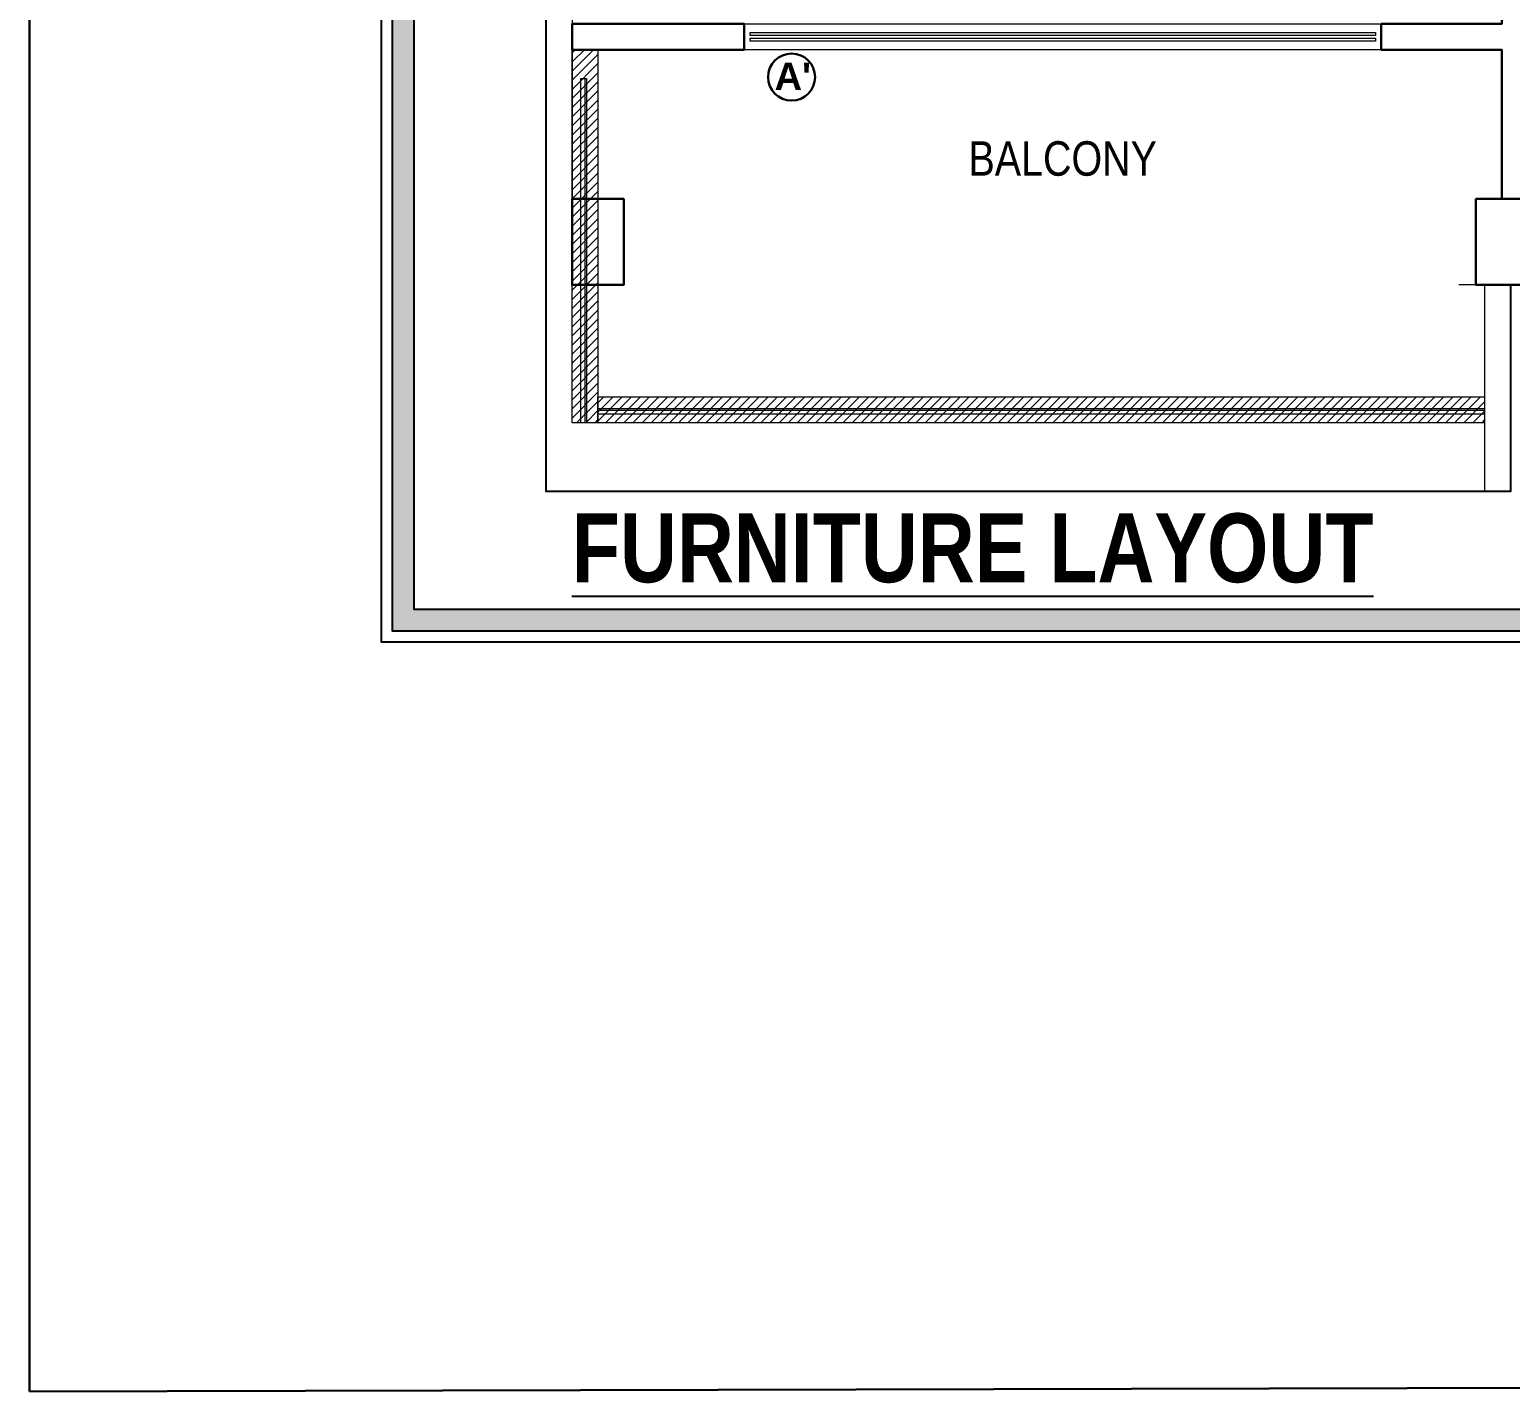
# Model space of a CAD drawing. Header units: millimetres. Extents: x 56222 to 3066687, y -650199 to -121287.
# Drawn here: x 127491.6 to 127749.6, y -185618 to -185380.7 of the extents above; entities that cross this region are included whole.
import ezdxf

# ---------------------------------------------------------------- set-up
doc = ezdxf.new("R2010")
doc.units = ezdxf.units.MM
doc.header["$MEASUREMENT"] = 0
doc.linetypes.add('ACAD_ISO02W100', pattern=[15, 12, -3])
for name, color, linetype, lineweight in [('COLUMN', 1, 'Continuous', 30), ('FIRST FLOOR', 7, 'Continuous', 9), ('FIRST FLOOR ( TEXT )', 7, 'Continuous', 9), ('FIRST FLOOR_( D - W & RAILING )', 251, 'Continuous', 9), ('FIRST FLOOR_( PLine )_', 251, 'Continuous', 30), ('FURNITURE-1', 252, 'Continuous', 13), ('Labelling', 1, 'Continuous', 25), ('NAME PLATE', 7, 'Continuous', 25), ('Text', 7, 'Continuous', 15), ('TILE', 14, 'Continuous', 9)]:
    doc.layers.add(name, color=color, linetype=linetype, lineweight=lineweight)
doc.layers.add('XX~SLAB ( PLINE )', color=251, linetype='Continuous', plot=False)
doc.styles.add('KATHA', font='swissc.ttf')
doc.styles.get("Standard").update_dxf_attribs({"font": 'arial.ttf', "height": 6})
doc.styles.add('style4', font='ARIALN.TTF')

# ---------------------------------------------------------------- blocks, each defined once
blk = doc.blocks.new('LAYOUT FILE')
at = {"layer": 'NAME PLATE', "true_color": 0xd39e00}
h = blk.add_hatch(color=42, dxfattribs=at)
h.paths.add_polyline_path([(3346889.83, -513806.18), (3346889.83, -514260.7), (3347535.56, -514260.7), (3347535.56, -513806.18)])
h.paths.add_polyline_path([(3346894.36, -513810.71), (3347531.03, -513810.71), (3347531.03, -514256.17), (3346894.36, -514256.17)], flags=16)
at = {"layer": 'NAME PLATE', "color": 42, "true_color": 0xd39e00}
for points in [[(3346887.56, -513803.91), (3347537.83, -513803.91), (3347537.83, -514262.96), (3346887.56, -514262.96)], [(3346889.83, -513806.18), (3347535.56, -513806.18), (3347535.56, -514260.7), (3346889.83, -514260.7)], [(3346894.36, -513810.71), (3347531.03, -513810.71), (3347531.03, -514256.17), (3346894.36, -514256.17)]]:
    blk.add_lwpolyline(points, close=True, dxfattribs=at)

msp = doc.modelspace()

# ---------------------------------------------------------------- hatches: boundary and pattern name
at = {"layer": 'FIRST FLOOR', "transparency": 33554687}
h = msp.add_hatch(dxfattribs=at)
h.set_pattern_fill('ANSI31', color=251, scale=9, style=0)
h.set_pattern_definition([(45, (127586.1244, -185410.2012), (-0.795495, 0.795495), [])])
h.paths.add_polyline_path([(127590.62, -185449.2), (127586.12, -185449.2), (127586.12, -185384.2), (127590.62, -185384.2)])
h = msp.add_hatch(dxfattribs=at)
h.set_pattern_fill('ANSI31', color=251, scale=9, style=0)
h.set_pattern_definition([(45, (127595.1244, -185449.2012), (-0.795495, 0.795495), [])])
h.paths.add_polyline_path([(127590.62, -185444.7), (127745.12, -185444.7), (127745.12, -185449.2), (127590.62, -185449.2)])

# ---------------------------------------------------------------- linework, layer by layer
at = {"layer": 'COLUMN', "transparency": 33554687}
for points in [[(127586.12, -185410.2), (127595.12, -185410.2), (127595.12, -185425.2), (127586.12, -185425.2)], [(127743.62, -185410.2), (127752.62, -185410.2), (127752.62, -185425.2), (127743.62, -185425.2)]]:
    msp.add_lwpolyline(points, close=True, dxfattribs=at)
at = {"layer": 'FIRST FLOOR', "transparency": 33554687}
for p, q in [((127586.12, -185114.7), (127586.12, -185425.2)), ((127986.62, -185425.2), (127740.62, -185425.2)), ((127749.62, -185449.2), (127749.62, -185425.2))]:
    msp.add_line(p, q, dxfattribs=at)
at = {"layer": 'FIRST FLOOR', "color": 4}
msp.add_line((127748.12, -185384.2), (127586.12, -185384.2), dxfattribs=at)
at = {"layer": 'FIRST FLOOR', "ltscale": 0.7, "transparency": 33554687}
msp.add_lwpolyline([(127745.12, -185425.2), (127745.12, -185461.2), (127581.62, -185461.2), (127581.62, -185114.7), (127586.12, -185114.7)], dxfattribs=at)
at = {"layer": 'FIRST FLOOR', "transparency": 33554687}
for points in [[(127616.12, -185379.7), (127727.12, -185379.7), (127727.12, -185384.2), (127616.12, -185384.2)], [(127617.12, -185381.2), (127726.12, -185381.2), (127726.12, -185381.7), (127617.12, -185381.7)], [(127617.12, -185382.2), (127726.12, -185382.2), (127726.12, -185382.7), (127617.12, -185382.7)], [(127590.62, -185449.2), (127586.12, -185449.2), (127586.12, -185384.2), (127590.62, -185384.2)], [(127590.62, -185444.7), (127745.12, -185444.7), (127745.12, -185449.2), (127590.62, -185449.2)]]:
    msp.add_lwpolyline(points, close=True, dxfattribs=at)
at = {"layer": 'FIRST FLOOR', "color": 1, "linetype": 'ACAD_ISO02W100', "ltscale": 0.7, "transparency": 33554687}
msp.add_lwpolyline([(127745.12, -185449.2), (127586.12, -185449.2), (127586.12, -185389.2)], dxfattribs=at)
at = {"layer": 'FIRST FLOOR_( D - W & RAILING )', "color": 32, "transparency": 33554687}
for points in [[(127587.62, -185389.2), (127588.62, -185389.2), (127588.62, -185449.2), (127587.62, -185449.2), (127587.62, -185389.2), (127588.32, -185389.2), (127588.32, -185449.2), (127587.62, -185449.2)], [(127590.62, -185447.7), (127590.62, -185446.7), (127745.12, -185446.7), (127745.12, -185447.7), (127590.62, -185447.7), (127590.62, -185447), (127745.12, -185447), (127745.12, -185447.7)]]:
    msp.add_lwpolyline(points, close=True, dxfattribs=at)
at = {"layer": 'FIRST FLOOR_( PLine )_', "transparency": 33554687}
msp.add_lwpolyline([(127748.12, -185336.2), (127748.12, -185379.7), (127727.12, -185379.7), (127727.12, -185384.2), (127748.12, -185384.2), (127748.12, -185410.2)], dxfattribs=at)
msp.add_lwpolyline([(127595.12, -185379.7), (127616.12, -185379.7), (127616.12, -185384.2), (127586.12, -185384.2), (127586.12, -185379.7), (127586.12, -185379.7), (127586.12, -185379.7), (127595.12, -185379.7)], close=True, dxfattribs=at)
at = {"layer": 'FURNITURE-1', "color": 1, "linetype": 'ByBlock', "lineweight": 30}
msp.add_circle((127624.37, -185388.98), 4.1, dxfattribs=at)
at = {"layer": 'TILE', "color": 3, "lineweight": 30}
msp.add_lwpolyline([(127491.58, -185057.82), (130425.3, -185050.92), (130425.3, -185611.1), (127491.58, -185617.99)], close=True, dxfattribs=at)
at = {"layer": 'XX~SLAB ( PLINE )', "transparency": 33554687}
msp.add_lwpolyline([(127829.95, -185115.01), (127986.62, -185115.2), (127986.62, -185425.2), (127977.62, -185425.2), (127957.82, -185425.2), (127917.48, -185425.2), (127892.12, -185425.2), (127749.62, -185425.2), (127749.62, -185461.2), (127581.62, -185461.2), (127581.62, -185114.7)], dxfattribs=at)

# ---------------------------------------------------------------- block references
at = {"layer": 'NAME PLATE', "lineweight": 0, "transparency": 33554687, "xscale": 0.8412872637720239, "yscale": 0.8412872637720239, "zscale": 0.8412872637720239}
msp.add_blockref('LAYOUT FILE', (-2688140.98, 247155.44, 0.11), dxfattribs=at)

# ---------------------------------------------------------------- texts
at = {"layer": 'FIRST FLOOR ( TEXT )', "transparency": 33554687, "insert": (127671.61, -185403.2), "char_height": 6, "attachment_point": 5, "style": 'KATHA'}
msp.add_mtext('BALCONY', dxfattribs=at)
at = {"layer": 'Labelling', "color": 251, "true_color": 0x636466, "insert": (127655.92, -185471.09), "char_height": 12, "attachment_point": 5, "style": 'style4'}
msp.add_mtext_dynamic_manual_height_columns('{\\fArial Narrow|b1|i0|c0|p34;\\LFURNITURE LAYOUT}', width=192.6091, gutter_width=1, heights=[0], dxfattribs=at)
at = {"layer": 'Text', "insert": (127624.58, -185388.84, -3.61), "char_height": 4.7336, "attachment_point": 5}
msp.add_mtext("\\A1;{\\fArial|b1|i0|c0|p34;\\C1;A'}", dxfattribs=at)

doc.saveas('drawing.dxf')
